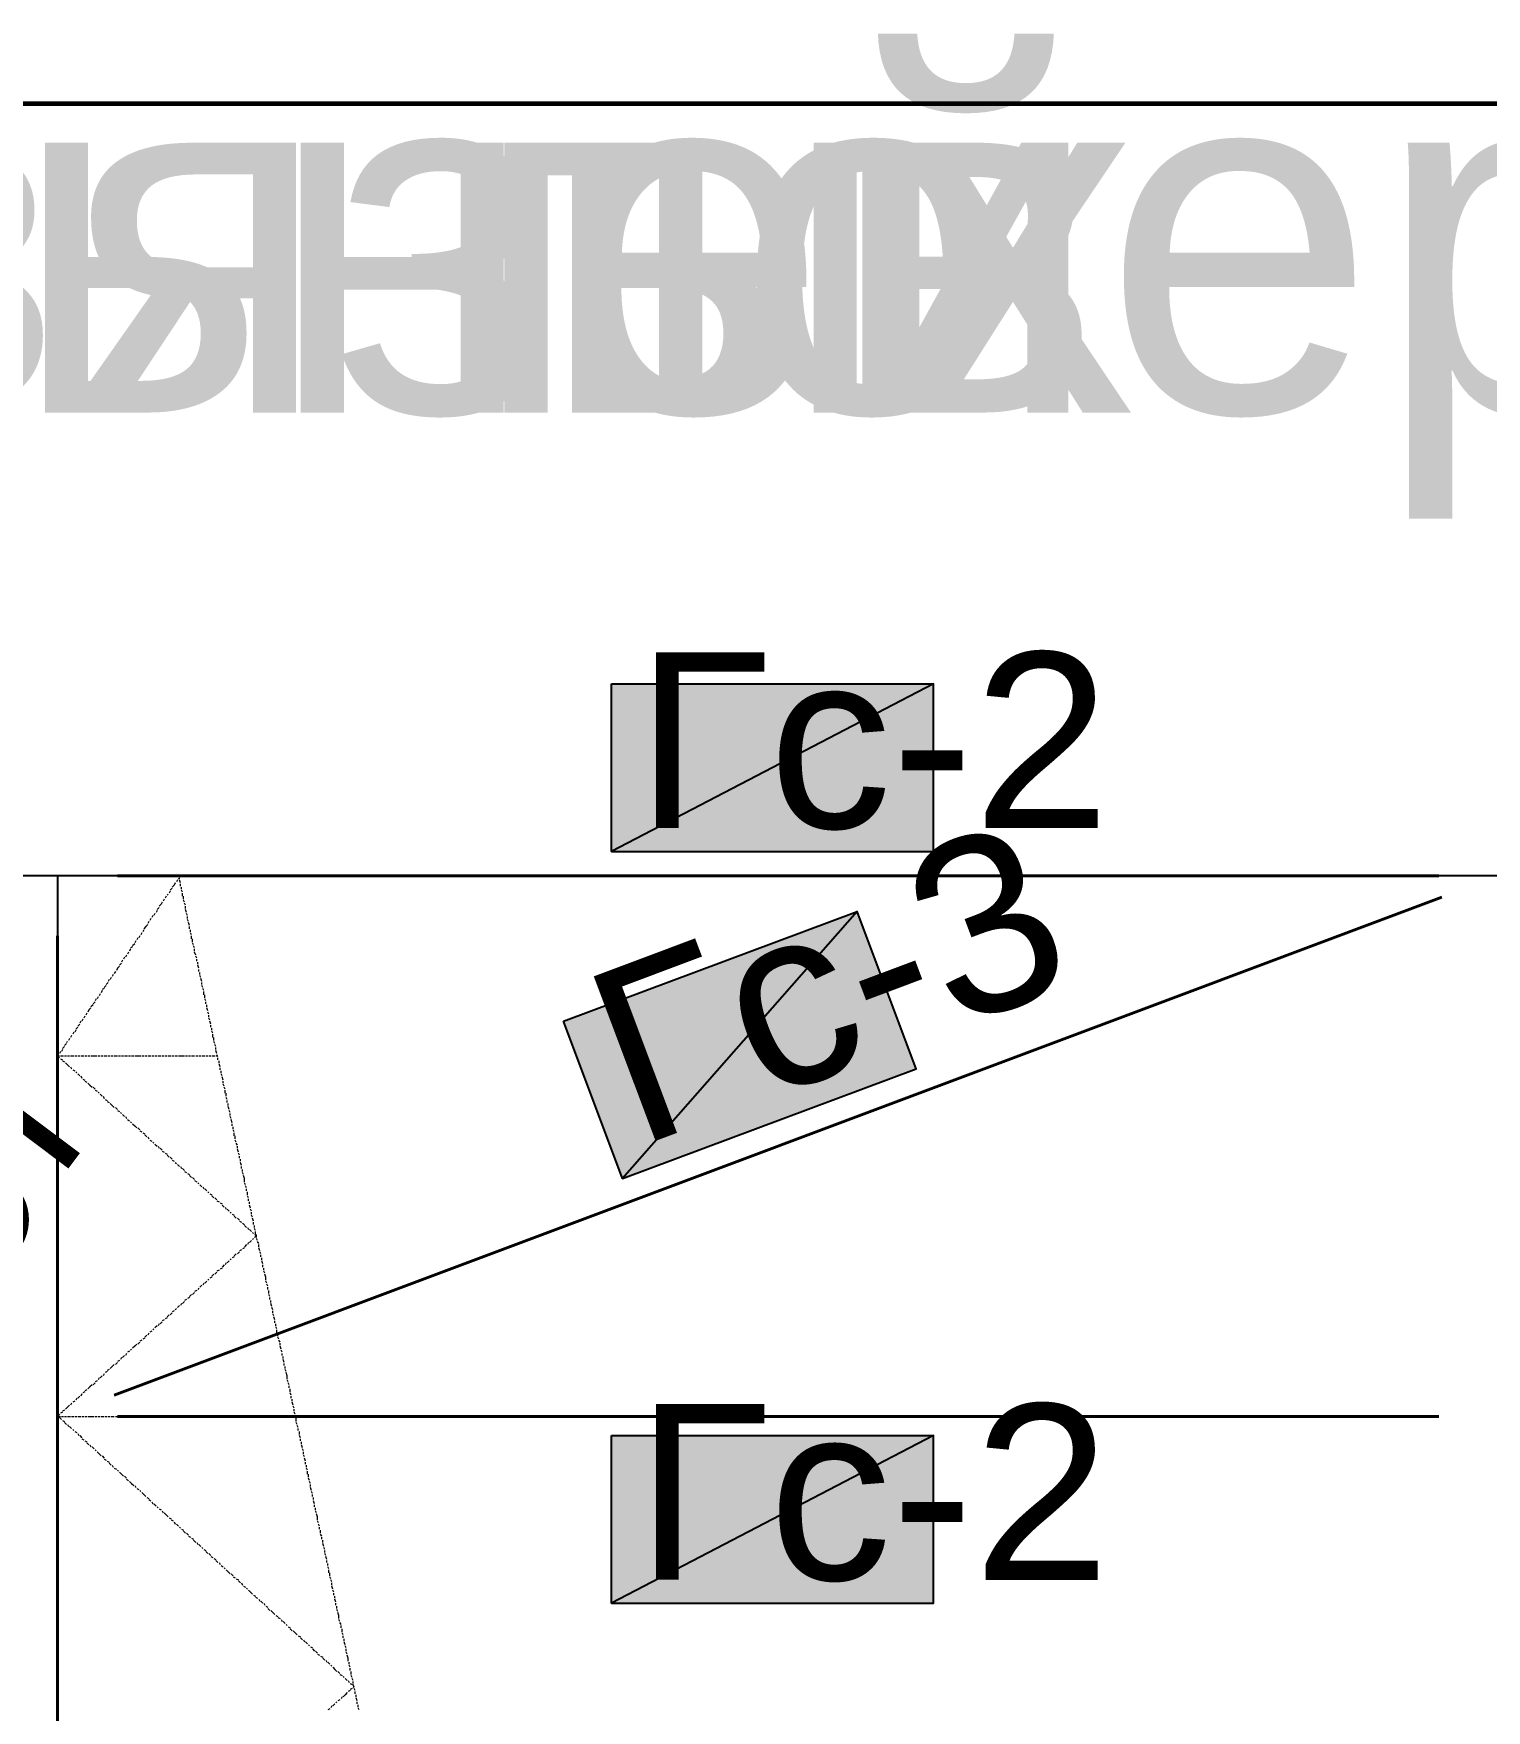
# Model space of a CAD drawing. Extents: x 8 to 21351, y 0 to 420.
# Drawn here: x 15782.08 to 15812.33, y 381.6 to 416.54 of the extents above; entities that cross this region are included whole.
import ezdxf

# ---------------------------------------------------------------- set-up
doc = ezdxf.new("R2010")
doc.units = 0
doc.styles.add('TEYPDFCAD_TEXT', font='arial.ttf')

msp = doc.modelspace()

# ---------------------------------------------------------------- hatches: boundary and pattern name
at = {"true_color": 0xffffff}
h = msp.add_hatch(color=0, dxfattribs=at)
h.paths.add_polyline_path([(15794.109, 402.992), (15800.819, 402.992), (15794.109, 399.5)])
h.paths.add_polyline_path([(15800.819, 402.992), (15794.109, 399.5), (15800.819, 399.5)])
h = msp.add_hatch(color=0, dxfattribs=at)
h.paths.add_polyline_path([(15793.114, 395.965), (15799.231, 398.251), (15794.342, 392.684)])
h.paths.add_polyline_path([(15799.231, 398.251), (15794.342, 392.684), (15800.459, 394.97)])
h = msp.add_hatch(color=0, dxfattribs=at)
h.paths.add_polyline_path([(15794.109, 387.329), (15800.819, 387.329), (15794.109, 383.836)])
h.paths.add_polyline_path([(15800.819, 387.329), (15794.109, 383.836), (15800.819, 383.836)])

# ---------------------------------------------------------------- linework, layer by layer
at = {"color": 0, "lineweight": 0, "true_color": 0xffffff}
for p, q in [((15794.109, 399.5), (15800.819, 399.5)), ((15794.342, 392.684), (15800.459, 394.97)), ((15794.109, 383.836), (15800.819, 383.836))]:
    msp.add_line(p, q, dxfattribs=at)
at = {"color": 7, "lineweight": 25}
for p, q in [((15798.088, 398.992), (15778.086, 398.992)), ((15782.573, 398.992), (15782.573, 385.593)), ((15800.586, 398.992), (15799.591, 398.992)), ((15822.091, 398.992), (15802.089, 398.992)), ((15782.573, 384.09), (15782.573, 383.074))]:
    msp.add_line(p, q, dxfattribs=at)
at = {"color": 7, "lineweight": 40}
for p, q in [((15811.339, 398.992), (15783.822, 398.992)), ((15783.758, 388.175), (15811.402, 398.547)), ((15782.573, 397.743), (15782.573, 310.219)), ((15811.339, 387.731), (15783.822, 387.731))]:
    msp.add_line(p, q, dxfattribs=at)
at = {"color": 7, "lineweight": 5}
for p, q in [((15784.923, 398.674), (15784.901, 398.632)), ((15784.965, 398.738), (15784.923, 398.695)), ((15785.007, 398.801), (15784.965, 398.759)), ((15785.028, 398.843), (15785.007, 398.801)), ((15785.071, 398.907), (15785.05, 398.865)), ((15785.113, 398.949), (15785.092, 398.928)), ((15785.113, 398.928), (15785.113, 398.949)), ((15785.134, 398.843), (15785.113, 398.907)), ((15785.134, 398.78), (15785.134, 398.822)), ((15785.155, 398.716), (15785.155, 398.759)), ((15785.177, 398.653), (15785.155, 398.695)), ((15784.69, 398.335), (15784.647, 398.293)), ((15784.732, 398.399), (15784.69, 398.357)), ((15784.753, 398.441), (15784.732, 398.399)), ((15784.796, 398.505), (15784.774, 398.462)), ((15784.838, 398.568), (15784.817, 398.526)), ((15784.88, 398.611), (15784.859, 398.589)), ((15785.177, 398.568), (15785.177, 398.632)), ((15785.198, 398.505), (15785.198, 398.568)), ((15785.219, 398.441), (15785.198, 398.484)), ((15785.24, 398.378), (15785.219, 398.42)), ((15785.24, 398.314), (15785.24, 398.357)), ((15785.261, 398.23), (15785.24, 398.293)), ((15784.457, 397.976), (15784.415, 397.933)), ((15784.478, 398.039), (15784.457, 397.997)), ((15784.52, 398.103), (15784.499, 398.06)), ((15784.563, 398.166), (15784.542, 398.124)), ((15784.605, 398.209), (15784.584, 398.166)), ((15784.647, 398.272), (15784.626, 398.23)), ((15785.282, 398.166), (15785.261, 398.209)), ((15785.282, 398.103), (15785.282, 398.145)), ((15785.304, 398.039), (15785.282, 398.081)), ((15785.325, 397.954), (15785.304, 398.018)), ((15784.203, 397.637), (15784.182, 397.595)), ((15784.245, 397.7), (15784.224, 397.658)), ((15784.288, 397.743), (15784.266, 397.7)), ((15784.33, 397.806), (15784.309, 397.764)), ((15784.372, 397.87), (15784.351, 397.827)), ((15784.415, 397.933), (15784.372, 397.891)), ((15785.325, 397.891), (15785.325, 397.933)), ((15785.346, 397.827), (15785.346, 397.87)), ((15785.367, 397.764), (15785.346, 397.806)), ((15785.367, 397.679), (15785.367, 397.743)), ((15785.388, 397.616), (15785.388, 397.679)), ((15785.409, 397.552), (15785.388, 397.595)), ((15783.97, 397.298), (15783.949, 397.256)), ((15784.012, 397.341), (15783.991, 397.298)), ((15784.055, 397.404), (15784.034, 397.362)), ((15784.097, 397.468), (15784.076, 397.425)), ((15784.139, 397.51), (15784.097, 397.489)), ((15784.182, 397.574), (15784.139, 397.531)), ((15785.431, 397.489), (15785.409, 397.531)), ((15785.431, 397.425), (15785.431, 397.468)), ((15785.452, 397.341), (15785.431, 397.404)), ((15785.473, 397.277), (15785.452, 397.319)), ((15785.473, 397.214), (15785.473, 397.256)), ((15783.737, 396.938), (15783.716, 396.896)), ((15783.78, 397.002), (15783.758, 396.96)), ((15783.822, 397.065), (15783.801, 397.023)), ((15783.864, 397.108), (15783.822, 397.065)), ((15783.907, 397.171), (15783.864, 397.129)), ((15783.928, 397.235), (15783.907, 397.192)), ((15785.494, 397.15), (15785.494, 397.192)), ((15785.515, 397.065), (15785.494, 397.129)), ((15785.515, 397.002), (15785.515, 397.044)), ((15785.536, 396.938), (15785.536, 396.981)), ((15785.558, 396.875), (15785.536, 396.917)), ((15783.504, 396.6), (15783.483, 396.557)), ((15783.547, 396.642), (15783.504, 396.621)), ((15783.589, 396.706), (15783.547, 396.663)), ((15783.631, 396.769), (15783.589, 396.727)), ((15783.653, 396.833), (15783.631, 396.79)), ((15783.695, 396.875), (15783.674, 396.833)), ((15785.579, 396.79), (15785.558, 396.854)), ((15785.579, 396.727), (15785.579, 396.769)), ((15785.6, 396.663), (15785.579, 396.706)), ((15785.621, 396.6), (15785.6, 396.642)), ((15785.621, 396.515), (15785.621, 396.579)), ((15783.229, 396.198), (15783.208, 396.155)), ((15783.272, 396.24), (15783.229, 396.198)), ((15783.314, 396.303), (15783.272, 396.261)), ((15783.356, 396.367), (15783.314, 396.325)), ((15783.377, 396.43), (15783.356, 396.388)), ((15783.42, 396.473), (15783.399, 396.43)), ((15783.462, 396.536), (15783.441, 396.494)), ((15785.642, 396.452), (15785.642, 396.515)), ((15785.663, 396.388), (15785.642, 396.43)), ((15785.663, 396.325), (15785.663, 396.367)), ((15785.685, 396.261), (15785.685, 396.303)), ((15785.706, 396.176), (15785.685, 396.24)), ((15783.039, 395.901), (15782.996, 395.859)), ((15783.06, 395.965), (15783.039, 395.923)), ((15783.102, 396.007), (15783.081, 395.965)), ((15783.145, 396.071), (15783.123, 396.028)), ((15783.187, 396.134), (15783.166, 396.092)), ((15785.727, 396.113), (15785.706, 396.155)), ((15785.727, 396.049), (15785.727, 396.092)), ((15785.748, 395.986), (15785.727, 396.028)), ((15785.769, 395.901), (15785.748, 395.965)), ((15785.769, 395.838), (15785.769, 395.88)), ((15782.764, 395.499), (15782.721, 395.457)), ((15782.785, 395.541), (15782.764, 395.52)), ((15782.827, 395.605), (15782.806, 395.563)), ((15782.869, 395.668), (15782.848, 395.626)), ((15782.912, 395.732), (15782.891, 395.69)), ((15782.954, 395.774), (15782.933, 395.732)), ((15782.996, 395.838), (15782.954, 395.796)), ((15785.79, 395.774), (15785.79, 395.817)), ((15785.812, 395.711), (15785.79, 395.753)), ((15785.812, 395.626), (15785.812, 395.69)), ((15785.833, 395.563), (15785.833, 395.626)), ((15785.854, 395.499), (15785.833, 395.541)), ((15782.594, 395.266), (15782.573, 395.245)), ((15782.573, 395.245), (15782.615, 395.203)), ((15782.573, 395.203), (15782.573, 395.245)), ((15782.573, 395.245), (15782.615, 395.245)), ((15782.573, 395.139), (15782.573, 395.182)), ((15782.637, 395.33), (15782.615, 395.288)), ((15782.637, 395.245), (15782.7, 395.245)), ((15782.637, 395.182), (15782.679, 395.16)), ((15782.679, 395.372), (15782.658, 395.33)), ((15782.721, 395.436), (15782.679, 395.393)), ((15782.721, 395.245), (15782.764, 395.245)), ((15782.785, 395.245), (15782.827, 395.245)), ((15782.848, 395.245), (15782.912, 395.245)), ((15782.933, 395.245), (15782.975, 395.245)), ((15782.996, 395.245), (15783.039, 395.245)), ((15783.06, 395.245), (15783.123, 395.245)), ((15783.145, 395.245), (15783.187, 395.245)), ((15783.208, 395.245), (15783.25, 395.245)), ((15783.272, 395.245), (15783.335, 395.245)), ((15783.335, 395.245), (15783.399, 395.245)), ((15783.42, 395.245), (15783.462, 395.245)), ((15783.483, 395.245), (15783.526, 395.245)), ((15783.547, 395.245), (15783.61, 395.245)), ((15783.631, 395.245), (15783.674, 395.245)), ((15783.695, 395.245), (15783.737, 395.245)), ((15783.758, 395.245), (15783.822, 395.245)), ((15783.843, 395.245), (15783.885, 395.245)), ((15783.907, 395.245), (15783.949, 395.245)), ((15783.97, 395.245), (15784.034, 395.245)), ((15784.055, 395.245), (15784.097, 395.245)), ((15784.118, 395.245), (15784.161, 395.245)), ((15784.182, 395.245), (15784.245, 395.245)), ((15784.245, 395.245), (15784.309, 395.245)), ((15784.33, 395.245), (15784.372, 395.245)), ((15784.393, 395.245), (15784.436, 395.245)), ((15784.457, 395.245), (15784.52, 395.245)), ((15784.542, 395.245), (15784.584, 395.245)), ((15784.605, 395.245), (15784.647, 395.245)), ((15784.669, 395.245), (15784.732, 395.245)), ((15784.753, 395.245), (15784.796, 395.245)), ((15784.817, 395.245), (15784.859, 395.245)), ((15784.88, 395.245), (15784.944, 395.245)), ((15784.965, 395.245), (15785.007, 395.245)), ((15785.028, 395.245), (15785.071, 395.245)), ((15785.092, 395.245), (15785.155, 395.245)), ((15785.155, 395.245), (15785.219, 395.245)), ((15785.24, 395.245), (15785.282, 395.245)), ((15785.304, 395.245), (15785.346, 395.245)), ((15785.367, 395.245), (15785.431, 395.245)), ((15785.452, 395.245), (15785.494, 395.245)), ((15785.515, 395.245), (15785.558, 395.245)), ((15785.579, 395.245), (15785.642, 395.245)), ((15785.663, 395.245), (15785.706, 395.245)), ((15785.727, 395.245), (15785.769, 395.245)), ((15785.79, 395.245), (15785.854, 395.245)), ((15785.875, 395.436), (15785.854, 395.478)), ((15785.875, 395.372), (15785.875, 395.414)), ((15785.896, 395.288), (15785.875, 395.351)), ((15785.875, 395.245), (15785.917, 395.245)), ((15785.917, 395.224), (15785.896, 395.266)), ((15785.917, 395.16), (15785.917, 395.203)), ((15782.573, 395.055), (15782.573, 395.118)), ((15782.573, 394.991), (15782.573, 395.055)), ((15782.573, 394.928), (15782.573, 394.97)), ((15782.573, 394.864), (15782.573, 394.906)), ((15782.573, 394.779), (15782.573, 394.843)), ((15782.679, 395.139), (15782.721, 395.118)), ((15782.742, 395.097), (15782.785, 395.055)), ((15782.785, 395.055), (15782.827, 395.012)), ((15782.848, 395.012), (15782.869, 394.97)), ((15782.891, 394.949), (15782.933, 394.928)), ((15782.954, 394.906), (15782.975, 394.885)), ((15782.996, 394.864), (15783.039, 394.822)), ((15783.06, 394.822), (15783.081, 394.779)), ((15785.939, 395.097), (15785.939, 395.139)), ((15785.96, 395.012), (15785.939, 395.076)), ((15785.96, 394.949), (15785.96, 394.991)), ((15785.981, 394.885), (15785.981, 394.928)), ((15786.002, 394.822), (15785.981, 394.864)), ((15786.023, 394.737), (15786.002, 394.801)), ((15782.573, 394.716), (15782.573, 394.758)), ((15782.573, 394.652), (15782.573, 394.695)), ((15782.573, 394.568), (15782.573, 394.631)), ((15782.573, 394.504), (15782.573, 394.547)), ((15782.573, 394.441), (15782.573, 394.483)), ((15783.102, 394.758), (15783.145, 394.737)), ((15783.145, 394.716), (15783.187, 394.695)), ((15783.208, 394.674), (15783.25, 394.631)), ((15783.25, 394.631), (15783.293, 394.589)), ((15783.314, 394.589), (15783.356, 394.547)), ((15783.356, 394.525), (15783.399, 394.504)), ((15783.42, 394.483), (15783.441, 394.462)), ((15786.023, 394.674), (15786.023, 394.716)), ((15786.044, 394.61), (15786.023, 394.652)), ((15786.066, 394.547), (15786.044, 394.589)), ((15786.066, 394.462), (15786.066, 394.525)), ((15786.087, 394.399), (15786.087, 394.462)), ((15782.573, 394.356), (15782.573, 394.42)), ((15782.573, 394.293), (15782.573, 394.335)), ((15782.573, 394.229), (15782.573, 394.271)), ((15782.573, 394.144), (15782.573, 394.208)), ((15782.573, 394.081), (15782.573, 394.144)), ((15783.462, 394.441), (15783.504, 394.399)), ((15783.526, 394.399), (15783.547, 394.356)), ((15783.568, 394.335), (15783.61, 394.314)), ((15783.61, 394.293), (15783.653, 394.271)), ((15783.674, 394.25), (15783.716, 394.208)), ((15783.716, 394.208), (15783.758, 394.166)), ((15783.78, 394.166), (15783.822, 394.123)), ((15783.822, 394.102), (15783.864, 394.081)), ((15786.108, 394.335), (15786.087, 394.377)), ((15786.108, 394.271), (15786.108, 394.314)), ((15786.129, 394.208), (15786.129, 394.25)), ((15786.15, 394.123), (15786.129, 394.187)), ((15786.171, 394.06), (15786.15, 394.102)), ((15782.573, 394.017), (15782.573, 394.06)), ((15782.573, 393.954), (15782.573, 393.996)), ((15782.573, 393.869), (15782.573, 393.933)), ((15782.573, 393.806), (15782.573, 393.848)), ((15782.573, 393.742), (15782.573, 393.785)), ((15783.885, 394.06), (15783.907, 394.039)), ((15783.928, 394.017), (15783.97, 393.975)), ((15783.991, 393.975), (15784.012, 393.933)), ((15784.034, 393.912), (15784.076, 393.89)), ((15784.097, 393.869), (15784.118, 393.848)), ((15784.139, 393.827), (15784.182, 393.785)), ((15784.182, 393.785), (15784.224, 393.742)), ((15786.171, 393.996), (15786.171, 394.039)), ((15786.193, 393.933), (15786.171, 393.975)), ((15786.214, 393.848), (15786.193, 393.912)), ((15786.214, 393.785), (15786.214, 393.827)), ((15786.235, 393.721), (15786.235, 393.764)), ((15782.573, 393.658), (15782.573, 393.721)), ((15782.573, 393.594), (15782.573, 393.637)), ((15782.573, 393.531), (15782.573, 393.573)), ((15782.573, 393.446), (15782.573, 393.51)), ((15782.573, 393.382), (15782.573, 393.425)), ((15784.245, 393.742), (15784.288, 393.7)), ((15784.288, 393.679), (15784.33, 393.658)), ((15784.351, 393.637), (15784.393, 393.615)), ((15784.393, 393.594), (15784.436, 393.552)), ((15784.457, 393.552), (15784.478, 393.51)), ((15784.499, 393.488), (15784.542, 393.467)), ((15784.563, 393.446), (15784.584, 393.425)), ((15784.605, 393.404), (15784.647, 393.361)), ((15786.256, 393.658), (15786.235, 393.7)), ((15786.256, 393.573), (15786.256, 393.637)), ((15786.277, 393.51), (15786.277, 393.573)), ((15786.298, 393.446), (15786.277, 393.488)), ((15786.32, 393.382), (15786.298, 393.425)), ((15782.573, 393.319), (15782.573, 393.361)), ((15782.573, 393.234), (15782.573, 393.298)), ((15782.573, 393.171), (15782.573, 393.234)), ((15782.573, 393.107), (15782.573, 393.15)), ((15782.573, 393.044), (15782.573, 393.086)), ((15784.669, 393.361), (15784.69, 393.319)), ((15784.711, 393.319), (15784.753, 393.277)), ((15784.753, 393.255), (15784.796, 393.234)), ((15784.817, 393.213), (15784.859, 393.192)), ((15784.859, 393.171), (15784.901, 393.128)), ((15784.923, 393.128), (15784.965, 393.086)), ((15784.965, 393.065), (15785.007, 393.044)), ((15786.32, 393.319), (15786.32, 393.361)), ((15786.341, 393.234), (15786.32, 393.298)), ((15786.362, 393.171), (15786.341, 393.213)), ((15786.362, 393.107), (15786.362, 393.15)), ((15786.383, 393.044), (15786.383, 393.086)), ((15782.573, 392.959), (15782.573, 393.023)), ((15782.573, 392.896), (15782.573, 392.938)), ((15782.573, 392.832), (15782.573, 392.874)), ((15782.573, 392.747), (15782.573, 392.811)), ((15782.573, 392.684), (15782.573, 392.726)), ((15785.028, 393.023), (15785.05, 393.002)), ((15785.071, 392.98), (15785.113, 392.938)), ((15785.134, 392.938), (15785.155, 392.896)), ((15785.177, 392.896), (15785.219, 392.853)), ((15785.219, 392.832), (15785.261, 392.811)), ((15785.282, 392.79), (15785.325, 392.769)), ((15785.325, 392.747), (15785.367, 392.705)), ((15785.388, 392.705), (15785.431, 392.663)), ((15786.404, 392.959), (15786.383, 393.023)), ((15786.404, 392.896), (15786.404, 392.938)), ((15786.425, 392.832), (15786.425, 392.874)), ((15786.447, 392.769), (15786.425, 392.811)), ((15786.468, 392.684), (15786.447, 392.747)), ((15782.573, 392.62), (15782.573, 392.663)), ((15782.573, 392.536), (15782.573, 392.599)), ((15782.573, 392.472), (15782.573, 392.515)), ((15782.573, 392.409), (15782.573, 392.451)), ((15782.573, 392.324), (15782.573, 392.388)), ((15785.431, 392.642), (15785.473, 392.62)), ((15785.494, 392.599), (15785.515, 392.578)), ((15785.536, 392.557), (15785.579, 392.515)), ((15785.6, 392.515), (15785.621, 392.472)), ((15785.642, 392.472), (15785.685, 392.43)), ((15785.706, 392.409), (15785.727, 392.388)), ((15785.748, 392.366), (15785.79, 392.345)), ((15786.468, 392.62), (15786.468, 392.684)), ((15786.489, 392.557), (15786.468, 392.599)), ((15786.51, 392.493), (15786.489, 392.536)), ((15786.51, 392.43), (15786.51, 392.472)), ((15786.531, 392.345), (15786.531, 392.409)), ((15782.573, 392.261), (15782.573, 392.324)), ((15782.573, 392.197), (15782.573, 392.239)), ((15782.573, 392.134), (15782.573, 392.176)), ((15782.573, 392.049), (15782.573, 392.113)), ((15782.573, 391.985), (15782.573, 392.028)), ((15785.79, 392.324), (15785.833, 392.282)), ((15785.854, 392.282), (15785.896, 392.239)), ((15785.896, 392.218), (15785.939, 392.197)), ((15785.96, 392.176), (15786.002, 392.155)), ((15786.002, 392.134), (15786.044, 392.091)), ((15786.066, 392.091), (15786.087, 392.049)), ((15786.108, 392.049), (15786.15, 392.007)), ((15786.552, 392.282), (15786.531, 392.324)), ((15786.552, 392.218), (15786.552, 392.261)), ((15786.574, 392.155), (15786.574, 392.197)), ((15786.595, 392.07), (15786.574, 392.134)), ((15786.616, 392.007), (15786.595, 392.049)), ((15782.573, 391.922), (15782.573, 391.964)), ((15782.573, 391.837), (15782.573, 391.901)), ((15782.573, 391.774), (15782.573, 391.816)), ((15782.573, 391.71), (15782.573, 391.753)), ((15782.573, 391.626), (15782.573, 391.689)), ((15786.171, 391.985), (15786.193, 391.964)), ((15786.214, 391.943), (15786.256, 391.922)), ((15786.256, 391.901), (15786.298, 391.858)), ((15786.32, 391.858), (15786.362, 391.816)), ((15786.362, 391.795), (15786.404, 391.774)), ((15786.425, 391.753), (15786.468, 391.731)), ((15786.468, 391.71), (15786.51, 391.668)), ((15786.531, 391.668), (15786.552, 391.626)), ((15786.616, 391.943), (15786.616, 391.985)), ((15786.637, 391.88), (15786.616, 391.922)), ((15786.658, 391.795), (15786.637, 391.858)), ((15786.658, 391.731), (15786.658, 391.774)), ((15786.679, 391.668), (15786.679, 391.71)), ((15786.701, 391.604), (15786.679, 391.647)), ((15782.573, 391.562), (15782.573, 391.604)), ((15782.573, 391.499), (15782.573, 391.541)), ((15782.573, 391.414), (15782.573, 391.478)), ((15782.573, 391.351), (15782.573, 391.414)), ((15782.573, 391.287), (15782.573, 391.329)), ((15786.51, 391.308), (15786.468, 391.266)), ((15786.552, 391.351), (15786.531, 391.308)), ((15786.574, 391.626), (15786.616, 391.583)), ((15786.616, 391.393), (15786.574, 391.351)), ((15786.637, 391.562), (15786.658, 391.541)), ((15786.658, 391.435), (15786.637, 391.414)), ((15786.679, 391.52), (15786.722, 391.499)), ((15786.722, 391.499), (15786.679, 391.456)), ((15786.701, 391.52), (15786.701, 391.583)), ((15786.722, 391.456), (15786.722, 391.52)), ((15786.743, 391.393), (15786.722, 391.435)), ((15786.764, 391.329), (15786.743, 391.372)), ((15786.764, 391.266), (15786.764, 391.308)), ((15782.573, 391.223), (15782.573, 391.266)), ((15782.573, 391.139), (15782.573, 391.202)), ((15782.573, 391.075), (15782.573, 391.118)), ((15782.573, 391.012), (15782.573, 391.054)), ((15782.573, 390.927), (15782.573, 390.991)), ((15786.15, 390.969), (15786.108, 390.927)), ((15786.193, 391.012), (15786.171, 390.991)), ((15786.256, 391.054), (15786.214, 391.033)), ((15786.298, 391.118), (15786.256, 391.075)), ((15786.362, 391.16), (15786.32, 391.118)), ((15786.404, 391.202), (15786.362, 391.181)), ((15786.468, 391.245), (15786.425, 391.223)), ((15786.785, 391.181), (15786.764, 391.245)), ((15786.806, 391.118), (15786.785, 391.16)), ((15786.806, 391.054), (15786.806, 391.096)), ((15786.828, 390.991), (15786.828, 391.033)), ((15786.849, 390.906), (15786.828, 390.969)), ((15782.573, 390.864), (15782.573, 390.906)), ((15782.573, 390.8), (15782.573, 390.842)), ((15782.573, 390.716), (15782.573, 390.779)), ((15782.573, 390.652), (15782.573, 390.694)), ((15782.573, 390.589), (15782.573, 390.631)), ((15785.79, 390.631), (15785.748, 390.61)), ((15785.833, 390.694), (15785.79, 390.652)), ((15785.896, 390.737), (15785.854, 390.694)), ((15785.939, 390.779), (15785.896, 390.758)), ((15786.002, 390.821), (15785.96, 390.8)), ((15786.044, 390.885), (15786.002, 390.842)), ((15786.087, 390.927), (15786.066, 390.885)), ((15786.849, 390.842), (15786.849, 390.885)), ((15786.87, 390.779), (15786.87, 390.821)), ((15786.891, 390.716), (15786.87, 390.758)), ((15786.912, 390.631), (15786.891, 390.694)), ((15786.912, 390.567), (15786.912, 390.631)), ((15782.573, 390.504), (15782.573, 390.567)), ((15782.573, 390.44), (15782.573, 390.504)), ((15782.573, 390.377), (15782.573, 390.419)), ((15782.573, 390.313), (15782.573, 390.356)), ((15782.573, 390.229), (15782.573, 390.292)), ((15785.367, 390.271), (15785.325, 390.229)), ((15785.431, 390.313), (15785.388, 390.271)), ((15785.473, 390.356), (15785.431, 390.334)), ((15785.515, 390.398), (15785.494, 390.377)), ((15785.579, 390.461), (15785.536, 390.419)), ((15785.621, 390.504), (15785.6, 390.461)), ((15785.685, 390.546), (15785.642, 390.504)), ((15785.727, 390.589), (15785.706, 390.567)), ((15786.933, 390.504), (15786.912, 390.546)), ((15786.955, 390.44), (15786.933, 390.483)), ((15786.955, 390.377), (15786.955, 390.419)), ((15786.976, 390.292), (15786.976, 390.356)), ((15786.997, 390.229), (15786.976, 390.271)), ((15782.573, 390.165), (15782.573, 390.207)), ((15782.573, 390.102), (15782.573, 390.144)), ((15782.573, 390.017), (15782.573, 390.08)), ((15782.573, 389.953), (15782.573, 389.996)), ((15782.573, 389.89), (15782.573, 389.932)), ((15785.007, 389.932), (15784.965, 389.911)), ((15785.05, 389.975), (15785.028, 389.953)), ((15785.113, 390.038), (15785.071, 389.996)), ((15785.155, 390.08), (15785.134, 390.038)), ((15785.219, 390.123), (15785.177, 390.08)), ((15785.261, 390.165), (15785.219, 390.144)), ((15785.325, 390.207), (15785.282, 390.186)), ((15786.997, 390.165), (15786.997, 390.207)), ((15787.018, 390.102), (15787.018, 390.144)), ((15787.039, 390.017), (15787.018, 390.08)), ((15787.06, 389.953), (15787.039, 389.996)), ((15787.06, 389.89), (15787.06, 389.932)), ((15782.573, 389.805), (15782.573, 389.869)), ((15782.573, 389.742), (15782.573, 389.784)), ((15782.573, 389.678), (15782.573, 389.721)), ((15782.573, 389.594), (15782.573, 389.657)), ((15782.573, 389.53), (15782.573, 389.594)), ((15784.584, 389.551), (15784.563, 389.53)), ((15784.647, 389.615), (15784.605, 389.572)), ((15784.69, 389.657), (15784.669, 389.615)), ((15784.753, 389.699), (15784.711, 389.657)), ((15784.796, 389.742), (15784.753, 389.721)), ((15784.859, 389.784), (15784.817, 389.763)), ((15784.901, 389.848), (15784.859, 389.805)), ((15784.965, 389.89), (15784.923, 389.848)), ((15787.082, 389.827), (15787.06, 389.869)), ((15787.103, 389.742), (15787.082, 389.805)), ((15787.103, 389.678), (15787.103, 389.721)), ((15787.124, 389.615), (15787.124, 389.657)), ((15787.145, 389.551), (15787.124, 389.594)), ((15782.573, 389.467), (15782.573, 389.509)), ((15782.573, 389.403), (15782.573, 389.445)), ((15782.573, 389.318), (15782.573, 389.382)), ((15782.573, 389.255), (15782.573, 389.297)), ((15782.573, 389.192), (15782.573, 389.234)), ((15784.224, 389.234), (15784.182, 389.192)), ((15784.288, 389.276), (15784.245, 389.234)), ((15784.33, 389.318), (15784.288, 389.297)), ((15784.393, 389.361), (15784.351, 389.34)), ((15784.436, 389.424), (15784.393, 389.382)), ((15784.478, 389.467), (15784.457, 389.424)), ((15784.542, 389.509), (15784.499, 389.488)), ((15787.145, 389.467), (15787.145, 389.53)), ((15787.166, 389.403), (15787.166, 389.467)), ((15787.187, 389.34), (15787.166, 389.382)), ((15787.209, 389.276), (15787.187, 389.318)), ((15787.209, 389.213), (15787.209, 389.255)), ((15782.573, 389.107), (15782.573, 389.17)), ((15782.573, 389.043), (15782.573, 389.086)), ((15782.573, 388.98), (15782.573, 389.022)), ((15782.573, 388.895), (15782.573, 388.959)), ((15782.573, 388.832), (15782.573, 388.874)), ((15783.822, 388.853), (15783.78, 388.81)), ((15783.864, 388.895), (15783.822, 388.874)), ((15783.907, 388.959), (15783.885, 388.916)), ((15783.97, 389.001), (15783.928, 388.959)), ((15784.012, 389.043), (15783.991, 389.001)), ((15784.076, 389.086), (15784.034, 389.065)), ((15784.118, 389.128), (15784.097, 389.107)), ((15784.182, 389.192), (15784.139, 389.149)), ((15787.23, 389.128), (15787.209, 389.192)), ((15787.251, 389.065), (15787.23, 389.107)), ((15787.251, 389.001), (15787.251, 389.043)), ((15787.272, 388.937), (15787.272, 388.98)), ((15787.293, 388.853), (15787.272, 388.916)), ((15782.573, 388.768), (15782.573, 388.81)), ((15782.573, 388.683), (15782.573, 388.747)), ((15782.573, 388.62), (15782.573, 388.683)), ((15782.573, 388.557), (15782.573, 388.599)), ((15782.573, 388.493), (15782.573, 388.535)), ((15783.441, 388.535), (15783.42, 388.493)), ((15783.504, 388.578), (15783.462, 388.535)), ((15783.547, 388.62), (15783.526, 388.578)), ((15783.61, 388.662), (15783.568, 388.641)), ((15783.653, 388.705), (15783.61, 388.683)), ((15783.716, 388.768), (15783.674, 388.726)), ((15783.758, 388.81), (15783.716, 388.768)), ((15787.293, 388.789), (15787.293, 388.832)), ((15787.314, 388.726), (15787.314, 388.768)), ((15787.336, 388.662), (15787.314, 388.705)), ((15787.357, 388.578), (15787.336, 388.641)), ((15787.357, 388.514), (15787.357, 388.578)), ((15782.573, 388.408), (15782.573, 388.472)), ((15782.573, 388.345), (15782.573, 388.387)), ((15782.573, 388.281), (15782.573, 388.324)), ((15782.573, 388.197), (15782.573, 388.26)), ((15782.573, 388.133), (15782.573, 388.175)), ((15783.039, 388.154), (15782.996, 388.112)), ((15783.081, 388.197), (15783.06, 388.154)), ((15783.145, 388.239), (15783.102, 388.218)), ((15783.187, 388.281), (15783.145, 388.26)), ((15783.25, 388.345), (15783.208, 388.303)), ((15783.293, 388.387), (15783.25, 388.345)), ((15783.356, 388.43), (15783.314, 388.387)), ((15783.399, 388.472), (15783.356, 388.451)), ((15787.378, 388.451), (15787.357, 388.493)), ((15787.399, 388.387), (15787.378, 388.43)), ((15787.399, 388.324), (15787.399, 388.366)), ((15787.42, 388.239), (15787.42, 388.303)), ((15787.441, 388.175), (15787.42, 388.218)), ((15787.441, 388.112), (15787.441, 388.154)), ((15782.573, 388.07), (15782.573, 388.112)), ((15782.573, 387.985), (15782.573, 388.048)), ((15782.573, 387.921), (15782.573, 387.964)), ((15782.573, 387.858), (15782.573, 387.9)), ((15782.573, 387.773), (15782.573, 387.837)), ((15782.679, 387.816), (15782.637, 387.795)), ((15782.721, 387.858), (15782.679, 387.837)), ((15782.785, 387.921), (15782.742, 387.879)), ((15782.827, 387.964), (15782.785, 387.921)), ((15782.869, 388.006), (15782.848, 387.964)), ((15782.933, 388.048), (15782.891, 388.027)), ((15782.975, 388.112), (15782.954, 388.07)), ((15787.463, 388.048), (15787.463, 388.091)), ((15787.484, 387.964), (15787.463, 388.027)), ((15787.505, 387.9), (15787.484, 387.943)), ((15787.505, 387.837), (15787.505, 387.879)), ((15787.526, 387.773), (15787.505, 387.816)), ((15782.615, 387.773), (15782.573, 387.731)), ((15782.573, 387.71), (15782.573, 387.773)), ((15782.573, 387.731), (15782.637, 387.731)), ((15782.573, 387.731), (15782.615, 387.71)), ((15782.573, 387.646), (15782.573, 387.689)), ((15782.573, 387.583), (15782.573, 387.625)), ((15782.573, 387.498), (15782.573, 387.562)), ((15782.573, 387.435), (15782.573, 387.477)), ((15782.615, 387.71), (15782.658, 387.667)), ((15782.658, 387.731), (15782.7, 387.731)), ((15782.679, 387.646), (15782.721, 387.625)), ((15782.721, 387.731), (15782.764, 387.731)), ((15782.721, 387.604), (15782.764, 387.562)), ((15782.785, 387.731), (15782.848, 387.731)), ((15782.785, 387.562), (15782.806, 387.519)), ((15782.827, 387.519), (15782.869, 387.477)), ((15782.869, 387.731), (15782.912, 387.731)), ((15782.891, 387.456), (15782.912, 387.435)), ((15782.933, 387.731), (15782.975, 387.731)), ((15782.996, 387.731), (15783.06, 387.731)), ((15783.081, 387.731), (15783.123, 387.731)), ((15783.145, 387.731), (15783.187, 387.731)), ((15783.208, 387.731), (15783.272, 387.731)), ((15783.272, 387.731), (15783.335, 387.731)), ((15783.356, 387.731), (15783.399, 387.731)), ((15783.42, 387.731), (15783.462, 387.731)), ((15783.483, 387.731), (15783.547, 387.731)), ((15783.568, 387.731), (15783.61, 387.731)), ((15783.631, 387.731), (15783.674, 387.731)), ((15783.695, 387.731), (15783.758, 387.731)), ((15783.78, 387.731), (15783.822, 387.731)), ((15783.843, 387.731), (15783.885, 387.731)), ((15783.907, 387.731), (15783.97, 387.731)), ((15783.991, 387.731), (15784.034, 387.731)), ((15784.055, 387.731), (15784.097, 387.731)), ((15784.118, 387.731), (15784.182, 387.731)), ((15784.182, 387.731), (15784.245, 387.731)), ((15784.266, 387.731), (15784.309, 387.731)), ((15784.33, 387.731), (15784.372, 387.731)), ((15784.393, 387.731), (15784.457, 387.731)), ((15784.478, 387.731), (15784.52, 387.731)), ((15784.542, 387.731), (15784.584, 387.731)), ((15784.605, 387.731), (15784.669, 387.731)), ((15784.69, 387.731), (15784.732, 387.731)), ((15784.753, 387.731), (15784.796, 387.731)), ((15784.817, 387.731), (15784.88, 387.731)), ((15784.901, 387.731), (15784.944, 387.731)), ((15784.965, 387.731), (15785.007, 387.731)), ((15785.028, 387.731), (15785.071, 387.731)), ((15785.092, 387.731), (15785.155, 387.731)), ((15785.177, 387.731), (15785.219, 387.731)), ((15785.24, 387.731), (15785.282, 387.731)), ((15785.304, 387.731), (15785.367, 387.731)), ((15785.388, 387.731), (15785.431, 387.731)), ((15785.452, 387.731), (15785.494, 387.731)), ((15785.515, 387.731), (15785.579, 387.731)), ((15785.6, 387.731), (15785.642, 387.731)), ((15785.663, 387.731), (15785.706, 387.731)), ((15785.727, 387.731), (15785.79, 387.731)), ((15785.812, 387.731), (15785.854, 387.731)), ((15785.875, 387.731), (15785.917, 387.731)), ((15785.939, 387.731), (15785.981, 387.731)), ((15786.002, 387.731), (15786.066, 387.731)), ((15786.087, 387.731), (15786.129, 387.731)), ((15786.15, 387.731), (15786.193, 387.731)), ((15786.214, 387.731), (15786.277, 387.731)), ((15786.298, 387.731), (15786.341, 387.731)), ((15786.362, 387.731), (15786.404, 387.731)), ((15786.425, 387.731), (15786.489, 387.731)), ((15786.51, 387.731), (15786.552, 387.731)), ((15786.574, 387.731), (15786.616, 387.731)), ((15786.637, 387.731), (15786.701, 387.731)), ((15786.722, 387.731), (15786.764, 387.731)), ((15786.785, 387.731), (15786.828, 387.731)), ((15786.849, 387.731), (15786.891, 387.731)), ((15786.912, 387.731), (15786.976, 387.731)), ((15786.997, 387.731), (15787.039, 387.731)), ((15787.06, 387.731), (15787.103, 387.731)), ((15787.124, 387.731), (15787.187, 387.731)), ((15787.209, 387.731), (15787.251, 387.731)), ((15787.272, 387.731), (15787.314, 387.731)), ((15787.336, 387.731), (15787.399, 387.731)), ((15787.42, 387.731), (15787.463, 387.731)), ((15787.484, 387.731), (15787.526, 387.731)), ((15787.547, 387.689), (15787.526, 387.752)), ((15787.547, 387.625), (15787.547, 387.689)), ((15787.568, 387.562), (15787.547, 387.604)), ((15787.59, 387.498), (15787.568, 387.541)), ((15787.59, 387.435), (15787.59, 387.477)), ((15782.573, 387.371), (15782.573, 387.413)), ((15782.573, 387.286), (15782.573, 387.35)), ((15782.573, 387.223), (15782.573, 387.265)), ((15782.573, 387.159), (15782.573, 387.202)), ((15782.573, 387.075), (15782.573, 387.138)), ((15782.933, 387.413), (15782.975, 387.392)), ((15782.996, 387.371), (15783.018, 387.329)), ((15783.039, 387.329), (15783.081, 387.286)), ((15783.081, 387.265), (15783.123, 387.244)), ((15783.145, 387.223), (15783.187, 387.202)), ((15783.187, 387.181), (15783.229, 387.138)), ((15783.25, 387.138), (15783.272, 387.096)), ((15787.611, 387.35), (15787.611, 387.413)), ((15787.632, 387.286), (15787.611, 387.329)), ((15787.632, 387.223), (15787.632, 387.265)), ((15787.653, 387.159), (15787.653, 387.202)), ((15787.674, 387.075), (15787.653, 387.138)), ((15782.573, 387.011), (15782.573, 387.054)), ((15782.573, 386.948), (15782.573, 386.99)), ((15782.573, 386.863), (15782.573, 386.927)), ((15782.573, 386.8), (15782.573, 386.863)), ((15782.573, 386.736), (15782.573, 386.779)), ((15783.293, 387.096), (15783.335, 387.054)), ((15783.356, 387.032), (15783.377, 387.011)), ((15783.399, 386.99), (15783.441, 386.948)), ((15783.441, 386.948), (15783.483, 386.906)), ((15783.504, 386.906), (15783.547, 386.863)), ((15783.547, 386.842), (15783.589, 386.821)), ((15783.61, 386.8), (15783.653, 386.779)), ((15783.653, 386.757), (15783.695, 386.715)), ((15787.695, 387.011), (15787.674, 387.054)), ((15787.695, 386.948), (15787.695, 386.99)), ((15787.717, 386.884), (15787.695, 386.927)), ((15787.738, 386.8), (15787.717, 386.863)), ((15787.738, 386.736), (15787.738, 386.779)), ((15782.573, 386.673), (15782.573, 386.715)), ((15782.573, 386.588), (15782.573, 386.651)), ((15782.573, 386.524), (15782.573, 386.567)), ((15782.573, 386.461), (15782.573, 386.503)), ((15782.573, 386.376), (15782.573, 386.44)), ((15783.716, 386.715), (15783.737, 386.673)), ((15783.758, 386.651), (15783.801, 386.63)), ((15783.822, 386.609), (15783.843, 386.588)), ((15783.864, 386.567), (15783.907, 386.524)), ((15783.907, 386.524), (15783.949, 386.482)), ((15783.97, 386.482), (15784.012, 386.44)), ((15784.012, 386.419), (15784.055, 386.397)), ((15787.759, 386.673), (15787.759, 386.715)), ((15787.78, 386.609), (15787.759, 386.651)), ((15787.78, 386.524), (15787.78, 386.588)), ((15787.801, 386.461), (15787.801, 386.524)), ((15787.822, 386.397), (15787.801, 386.44)), ((15782.573, 386.313), (15782.573, 386.355)), ((15782.573, 386.249), (15782.573, 386.292)), ((15782.573, 386.165), (15782.573, 386.228)), ((15782.573, 386.101), (15782.573, 386.144)), ((15782.573, 386.038), (15782.573, 386.08)), ((15784.076, 386.376), (15784.118, 386.334)), ((15784.118, 386.334), (15784.161, 386.292)), ((15784.182, 386.292), (15784.203, 386.249)), ((15784.224, 386.228), (15784.266, 386.207)), ((15784.288, 386.186), (15784.309, 386.165)), ((15784.33, 386.144), (15784.372, 386.101)), ((15784.372, 386.101), (15784.415, 386.059)), ((15787.844, 386.334), (15787.822, 386.376)), ((15787.844, 386.271), (15787.844, 386.313)), ((15787.865, 386.186), (15787.844, 386.249)), ((15787.886, 386.122), (15787.865, 386.165)), ((15787.886, 386.059), (15787.886, 386.101)), ((15782.573, 385.953), (15782.573, 386.017)), ((15782.573, 385.889), (15782.573, 385.953)), ((15782.573, 385.826), (15782.573, 385.868)), ((15782.573, 385.762), (15782.573, 385.805)), ((15782.573, 385.678), (15782.573, 385.741)), ((15784.436, 386.038), (15784.478, 386.017)), ((15784.478, 385.995), (15784.52, 385.974)), ((15784.542, 385.953), (15784.563, 385.911)), ((15784.584, 385.911), (15784.626, 385.868)), ((15784.647, 385.847), (15784.669, 385.826)), ((15784.69, 385.805), (15784.732, 385.784)), ((15784.753, 385.762), (15784.774, 385.72)), ((15784.796, 385.72), (15784.838, 385.678)), ((15787.907, 385.995), (15787.907, 386.038)), ((15787.928, 385.911), (15787.907, 385.974)), ((15787.928, 385.847), (15787.928, 385.889)), ((15787.949, 385.784), (15787.949, 385.826)), ((15787.971, 385.72), (15787.949, 385.762)), ((15782.573, 385.614), (15782.573, 385.657)), ((15782.573, 385.551), (15782.573, 385.593)), ((15782.573, 385.466), (15782.573, 385.53)), ((15782.573, 385.403), (15782.573, 385.445)), ((15782.573, 385.339), (15782.573, 385.382)), ((15784.838, 385.678), (15784.88, 385.635)), ((15784.901, 385.614), (15784.944, 385.593)), ((15784.944, 385.572), (15784.986, 385.551)), ((15785.007, 385.53), (15785.028, 385.487)), ((15785.05, 385.487), (15785.092, 385.445)), ((15785.113, 385.424), (15785.134, 385.403)), ((15785.155, 385.382), (15785.198, 385.36)), ((15787.992, 385.635), (15787.971, 385.699)), ((15787.992, 385.572), (15787.992, 385.635)), ((15788.013, 385.509), (15787.992, 385.551)), ((15788.034, 385.445), (15788.013, 385.487)), ((15788.034, 385.382), (15788.034, 385.424)), ((15788.055, 385.297), (15788.055, 385.36)), ((15782.573, 385.255), (15782.573, 385.318)), ((15782.573, 385.191), (15782.573, 385.233)), ((15782.573, 385.127), (15782.573, 385.17)), ((15782.573, 385.043), (15782.573, 385.106)), ((15782.573, 384.979), (15782.573, 385.043)), ((15785.198, 385.339), (15785.24, 385.297)), ((15785.261, 385.297), (15785.304, 385.255)), ((15785.304, 385.233), (15785.346, 385.212)), ((15785.367, 385.191), (15785.409, 385.17)), ((15785.409, 385.149), (15785.452, 385.106)), ((15785.473, 385.106), (15785.494, 385.064)), ((15785.515, 385.064), (15785.558, 385.022)), ((15788.076, 385.233), (15788.055, 385.276)), ((15788.076, 385.17), (15788.076, 385.212)), ((15788.098, 385.106), (15788.098, 385.149)), ((15788.119, 385.022), (15788.098, 385.085)), ((15782.573, 384.916), (15782.573, 384.958)), ((15782.573, 384.852), (15782.573, 384.895)), ((15782.573, 384.768), (15782.573, 384.831)), ((15782.573, 384.704), (15782.573, 384.746)), ((15782.573, 384.641), (15782.573, 384.683)), ((15785.579, 385), (15785.6, 384.979)), ((15785.621, 384.958), (15785.663, 384.937)), ((15785.663, 384.916), (15785.706, 384.873)), ((15785.727, 384.873), (15785.769, 384.831)), ((15785.769, 384.81), (15785.812, 384.789)), ((15785.833, 384.768), (15785.875, 384.746)), ((15785.875, 384.725), (15785.917, 384.683)), ((15785.939, 384.683), (15785.96, 384.641)), ((15788.14, 384.958), (15788.119, 385)), ((15788.14, 384.895), (15788.14, 384.937)), ((15788.161, 384.831), (15788.14, 384.873)), ((15788.182, 384.746), (15788.161, 384.81)), ((15788.182, 384.683), (15788.182, 384.725)), ((15788.203, 384.62), (15788.203, 384.662)), ((15782.573, 384.556), (15782.573, 384.62)), ((15782.573, 384.492), (15782.573, 384.535)), ((15782.573, 384.429), (15782.573, 384.471)), ((15782.573, 384.344), (15782.573, 384.408)), ((15782.573, 384.281), (15782.573, 384.323)), ((15785.981, 384.62), (15786.023, 384.598)), ((15786.044, 384.577), (15786.066, 384.556)), ((15786.087, 384.535), (15786.129, 384.492)), ((15786.129, 384.492), (15786.171, 384.45)), ((15786.193, 384.45), (15786.235, 384.408)), ((15786.235, 384.387), (15786.277, 384.365)), ((15786.298, 384.344), (15786.341, 384.323)), ((15788.225, 384.556), (15788.203, 384.598)), ((15788.225, 384.471), (15788.225, 384.535)), ((15788.246, 384.408), (15788.246, 384.471)), ((15788.267, 384.344), (15788.246, 384.387)), ((15788.288, 384.281), (15788.267, 384.323)), ((15782.573, 384.217), (15782.573, 384.26)), ((15782.573, 384.133), (15782.573, 384.196)), ((15782.573, 384.069), (15782.573, 384.133)), ((15782.573, 384.006), (15782.573, 384.048)), ((15782.573, 383.942), (15782.573, 383.985)), ((15786.341, 384.302), (15786.383, 384.26)), ((15786.404, 384.26), (15786.425, 384.217)), ((15786.447, 384.196), (15786.489, 384.175)), ((15786.51, 384.154), (15786.531, 384.133)), ((15786.552, 384.111), (15786.595, 384.069)), ((15786.595, 384.069), (15786.637, 384.027)), ((15786.658, 384.006), (15786.701, 383.985)), ((15786.701, 383.963), (15786.743, 383.942)), ((15788.288, 384.217), (15788.288, 384.26)), ((15788.309, 384.133), (15788.288, 384.196)), ((15788.33, 384.069), (15788.309, 384.111)), ((15788.33, 384.006), (15788.33, 384.048)), ((15788.352, 383.942), (15788.352, 383.985)), ((15782.573, 383.858), (15782.573, 383.921)), ((15782.573, 383.794), (15782.573, 383.836)), ((15782.573, 383.73), (15782.573, 383.773)), ((15782.573, 383.646), (15782.573, 383.709)), ((15782.573, 383.582), (15782.573, 383.625)), ((15786.764, 383.921), (15786.785, 383.879)), ((15786.806, 383.879), (15786.849, 383.836)), ((15786.87, 383.836), (15786.891, 383.794)), ((15786.912, 383.773), (15786.955, 383.752)), ((15786.955, 383.73), (15786.997, 383.688)), ((15787.018, 383.688), (15787.06, 383.646)), ((15787.06, 383.646), (15787.103, 383.603)), ((15788.373, 383.858), (15788.352, 383.921)), ((15788.373, 383.794), (15788.373, 383.836)), ((15788.394, 383.73), (15788.394, 383.773)), ((15788.415, 383.667), (15788.394, 383.709)), ((15788.436, 383.582), (15788.415, 383.646)), ((15782.573, 383.519), (15782.573, 383.561)), ((15782.573, 383.434), (15782.573, 383.498)), ((15782.573, 383.371), (15782.573, 383.413)), ((15782.573, 383.307), (15782.573, 383.349)), ((15782.573, 383.223), (15782.573, 383.286)), ((15787.124, 383.582), (15787.166, 383.561)), ((15787.166, 383.54), (15787.209, 383.519)), ((15787.23, 383.498), (15787.251, 383.455)), ((15787.272, 383.455), (15787.314, 383.413)), ((15787.336, 383.392), (15787.357, 383.371)), ((15787.378, 383.349), (15787.42, 383.328)), ((15787.42, 383.307), (15787.463, 383.265)), ((15787.484, 383.265), (15787.526, 383.223)), ((15788.436, 383.519), (15788.436, 383.582)), ((15788.457, 383.455), (15788.436, 383.498)), ((15788.479, 383.392), (15788.457, 383.434)), ((15788.479, 383.328), (15788.479, 383.371)), ((15788.5, 383.244), (15788.5, 383.307)), ((15782.573, 383.159), (15782.573, 383.223)), ((15782.573, 383.096), (15782.573, 383.138)), ((15782.573, 383.032), (15782.573, 383.074)), ((15782.573, 382.947), (15782.573, 383.011)), ((15782.573, 382.884), (15782.573, 382.926)), ((15787.526, 383.223), (15787.568, 383.18)), ((15787.59, 383.159), (15787.632, 383.138)), ((15787.632, 383.117), (15787.674, 383.074)), ((15787.695, 383.074), (15787.717, 383.032)), ((15787.738, 383.032), (15787.78, 382.99)), ((15787.801, 382.968), (15787.822, 382.947)), ((15787.844, 382.926), (15787.886, 382.905)), ((15788.521, 383.18), (15788.5, 383.223)), ((15788.521, 383.117), (15788.521, 383.159)), ((15788.542, 383.053), (15788.542, 383.096)), ((15788.563, 382.968), (15788.542, 383.032)), ((15788.584, 382.905), (15788.563, 382.947)), ((15782.573, 382.82), (15782.573, 382.863)), ((15782.573, 382.736), (15782.573, 382.799)), ((15782.573, 382.672), (15782.573, 382.714)), ((15782.573, 382.609), (15782.573, 382.651)), ((15782.573, 382.524), (15782.573, 382.587)), ((15787.886, 382.884), (15787.928, 382.841)), ((15787.949, 382.841), (15787.992, 382.799)), ((15787.992, 382.778), (15788.034, 382.757)), ((15788.055, 382.736), (15788.098, 382.714)), ((15788.098, 382.693), (15788.14, 382.651)), ((15788.161, 382.651), (15788.182, 382.609)), ((15788.203, 382.609), (15788.246, 382.566)), ((15788.584, 382.841), (15788.584, 382.884)), ((15788.606, 382.778), (15788.584, 382.82)), ((15788.627, 382.693), (15788.606, 382.757)), ((15788.627, 382.63), (15788.627, 382.693)), ((15788.648, 382.566), (15788.648, 382.609)), ((15782.573, 382.46), (15782.573, 382.503)), ((15782.573, 382.397), (15782.573, 382.439)), ((15782.573, 382.312), (15782.573, 382.376)), ((15782.573, 382.249), (15782.573, 382.312)), ((15782.573, 382.185), (15782.573, 382.228)), ((15788.267, 382.545), (15788.288, 382.524)), ((15788.309, 382.503), (15788.352, 382.46)), ((15788.352, 382.46), (15788.394, 382.418)), ((15788.415, 382.418), (15788.457, 382.376)), ((15788.457, 382.355), (15788.5, 382.334)), ((15788.521, 382.312), (15788.542, 382.291)), ((15788.563, 382.27), (15788.606, 382.228)), ((15788.627, 382.228), (15788.648, 382.185)), ((15788.669, 382.503), (15788.648, 382.545)), ((15788.669, 382.439), (15788.669, 382.482)), ((15788.69, 382.355), (15788.69, 382.418)), ((15788.711, 382.291), (15788.69, 382.334)), ((15788.733, 382.228), (15788.711, 382.27)), ((15782.573, 382.122), (15782.573, 382.164)), ((15782.573, 382.037), (15782.573, 382.101)), ((15782.573, 381.974), (15782.573, 382.016)), ((15782.573, 381.91), (15782.573, 381.952)), ((15782.573, 381.825), (15782.573, 381.889)), ((15788.5, 381.889), (15788.479, 381.847)), ((15788.563, 381.931), (15788.521, 381.889)), ((15788.606, 381.974), (15788.563, 381.931)), ((15788.669, 382.016), (15788.627, 381.995)), ((15788.669, 382.164), (15788.711, 382.143)), ((15788.711, 382.058), (15788.669, 382.037)), ((15788.733, 382.164), (15788.733, 382.207)), ((15788.754, 382.079), (15788.733, 382.143)), ((15788.733, 382.122), (15788.754, 382.101)), ((15788.754, 382.101), (15788.733, 382.079)), ((15788.775, 382.016), (15788.754, 382.058)), ((15788.775, 381.952), (15788.775, 381.995)), ((15788.796, 381.889), (15788.796, 381.931)), ((15788.817, 381.804), (15788.796, 381.868)), ((15782.573, 381.762), (15782.573, 381.804)), ((15782.573, 381.699), (15782.573, 381.741)), ((15782.573, 381.614), (15782.573, 381.677)), ((15788.246, 381.635), (15788.203, 381.614)), ((15788.288, 381.699), (15788.267, 381.656)), ((15788.352, 381.741), (15788.309, 381.699)), ((15788.394, 381.783), (15788.373, 381.762)), ((15788.457, 381.825), (15788.415, 381.804)), ((15788.817, 381.741), (15788.817, 381.783)), ((15788.838, 381.677), (15788.838, 381.72)), ((15788.86, 381.614), (15788.838, 381.656))]:
    msp.add_line(p, q, dxfattribs=at)
at = {"lineweight": 60}
msp.add_lwpolyline([(15572.854, 5.08), (16141.835, 5.08), (16141.835, 415.078), (15572.854, 415.078)], close=True, dxfattribs=at)
at = {"color": 0, "true_color": 0xffffff}
for points in [[(15794.109, 402.992), (15800.819, 402.992), (15794.109, 399.5)], [(15800.819, 402.992), (15794.109, 399.5), (15800.819, 399.5)], [(15793.114, 395.965), (15799.231, 398.251), (15794.342, 392.684)], [(15799.231, 398.251), (15794.342, 392.684), (15800.459, 394.97)], [(15794.109, 387.329), (15800.819, 387.329), (15794.109, 383.836)], [(15800.819, 387.329), (15794.109, 383.836), (15800.819, 383.836)]]:
    msp.add_lwpolyline(points, close=True, dxfattribs=at)

# ---------------------------------------------------------------- texts
at = {"color": 7, "style": 'TEYPDFCAD_TEXT'}
for s, height, p in [('связей', 7.3201, (15772.17, 408.644)), ('горизонтальных', 7.32014, (15728.432, 408.644)), ('по', 7.3201, (15791.173, 408.644)), ('верхнему', 7.3201, (15798.916, 408.644)), ('Гс-2', 3.6618, (15794.617, 399.986)), ('Гс-2', 3.6618, (15794.617, 384.323))]:
    msp.add_text(s, height=height, dxfattribs=at).set_placement(p)
for s, rotation, p in [('Гс-3', 20.5829, (15794.638, 393.319)), ('Гс-5', -36.9141, (15773.281, 395.965))]:
    msp.add_text(s, height=3.6618, rotation=rotation, dxfattribs=at).set_placement(p)

doc.saveas('drawing.dxf')
